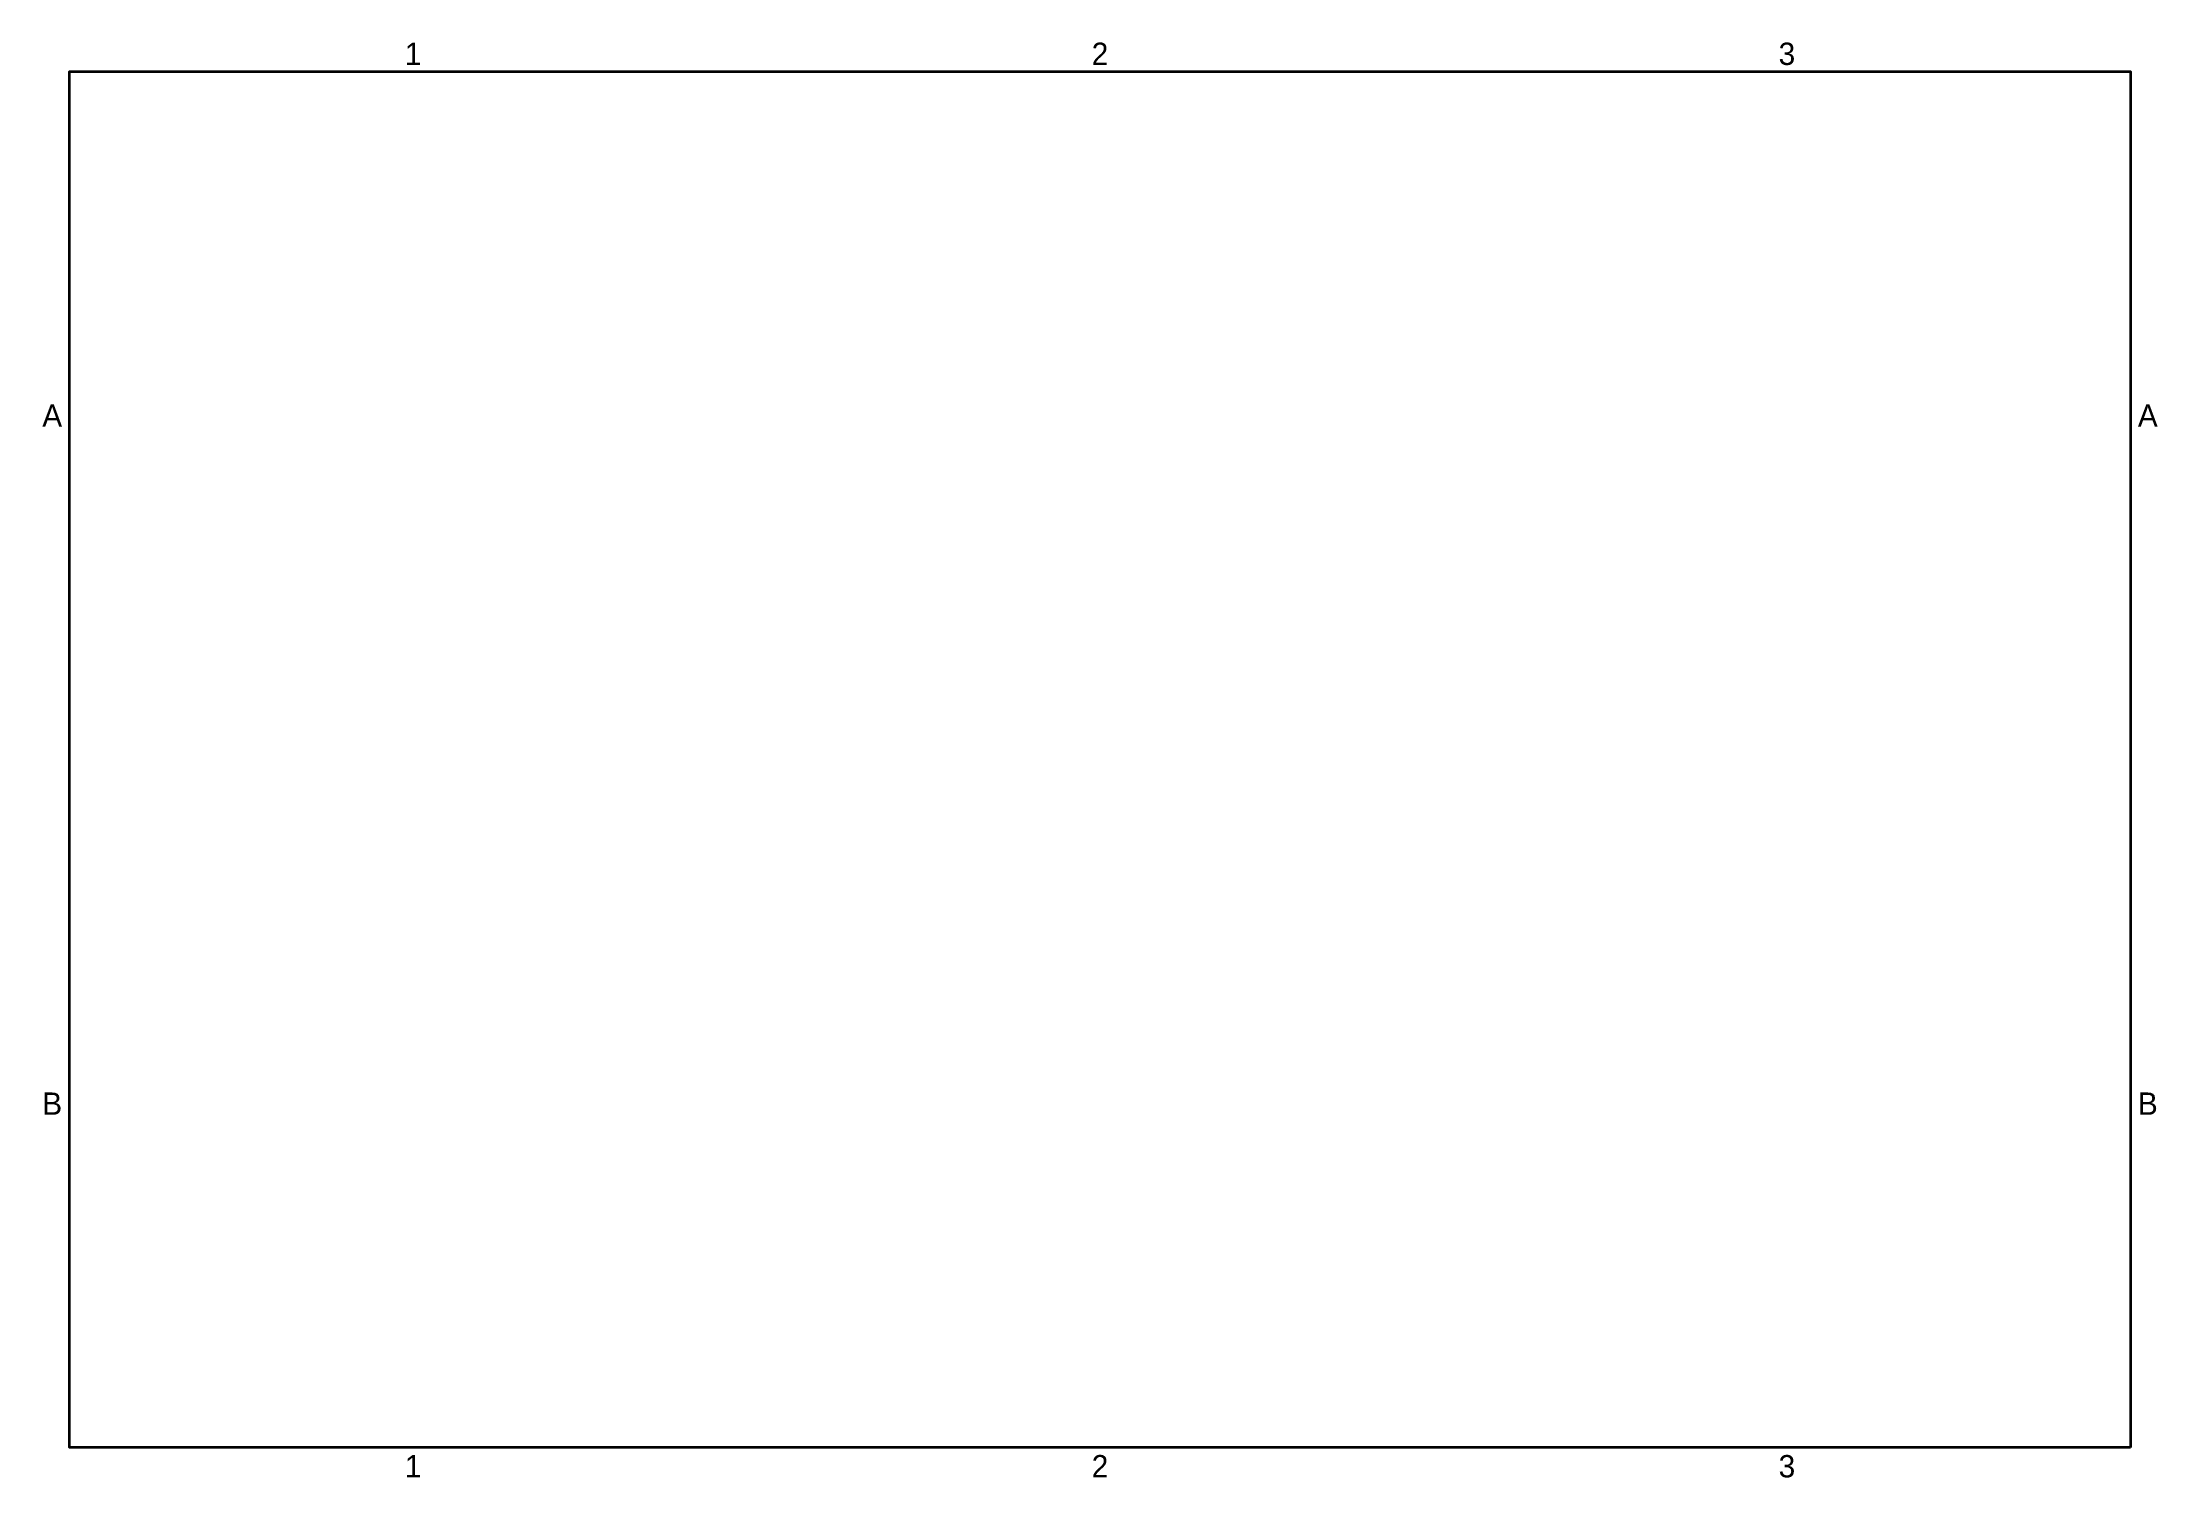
# Model space of a CAD drawing. Header units: millimetres. Extents: x 6 to 291, y 6 to 199.
import ezdxf
from ezdxf.enums import TextEntityAlignment as Align

# ---------------------------------------------------------------- set-up
doc = ezdxf.new("R2010")
doc.units = ezdxf.units.MM
doc.layers.add('ramka tabliczka', color=178, linetype='Continuous', lineweight=35, true_color=0x000000)
doc.styles.add('textstyle3', font='')
doc.styles.get('textstyle3').set_extended_font_data('Fira Sans Compressed')

msp = doc.modelspace()

# ---------------------------------------------------------------- linework, layer by layer
at = {"layer": 'ramka tabliczka', "flags": 128}
msp.add_lwpolyline([(287, 10), (10, 10), (10, 195), (287, 195)], close=True, dxfattribs=at)

# ---------------------------------------------------------------- texts
at = {"layer": 'ramka tabliczka', "style": 'textstyle3'}
for s, p in [('1', (56.17, 195)), ('2', (148.5, 195)), ('3', (240.83, 195))]:
    msp.add_text(s, height=3, dxfattribs=at).set_placement(p, align=Align.BOTTOM_CENTER)
for s, p in [('A', (9, 148.75)), ('B', (9, 56.25))]:
    msp.add_text(s, height=3, dxfattribs=at).set_placement(p, align=Align.MIDDLE_RIGHT)
for s, p in [('A', (288, 148.75)), ('B', (288, 56.25))]:
    msp.add_text(s, height=3, dxfattribs=at).set_placement(p, align=Align.MIDDLE_LEFT)
for s, p in [('1', (56.17, 9)), ('2', (148.5, 9)), ('3', (240.83, 9))]:
    msp.add_text(s, height=3, dxfattribs=at).set_placement(p, align=Align.TOP_CENTER)

doc.saveas('drawing.dxf')
